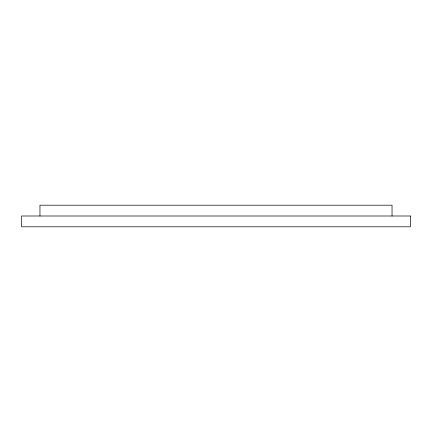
<?xml version="1.0" encoding="UTF-8"?>
<svg xmlns="http://www.w3.org/2000/svg" width="432" height="432" viewBox="0 0 432 432"><rect width="100%" height="100%" fill="white"/><g stroke="black" fill="none" stroke-linecap="round" stroke-linejoin="round"><path stroke-width="0.65" d="M392.04 216L392.04 205.2L39.96 205.2L39.96 216M410.4 216L21.6 216L21.6 226.8L410.4 226.8L410.4 216"/></g></svg>
